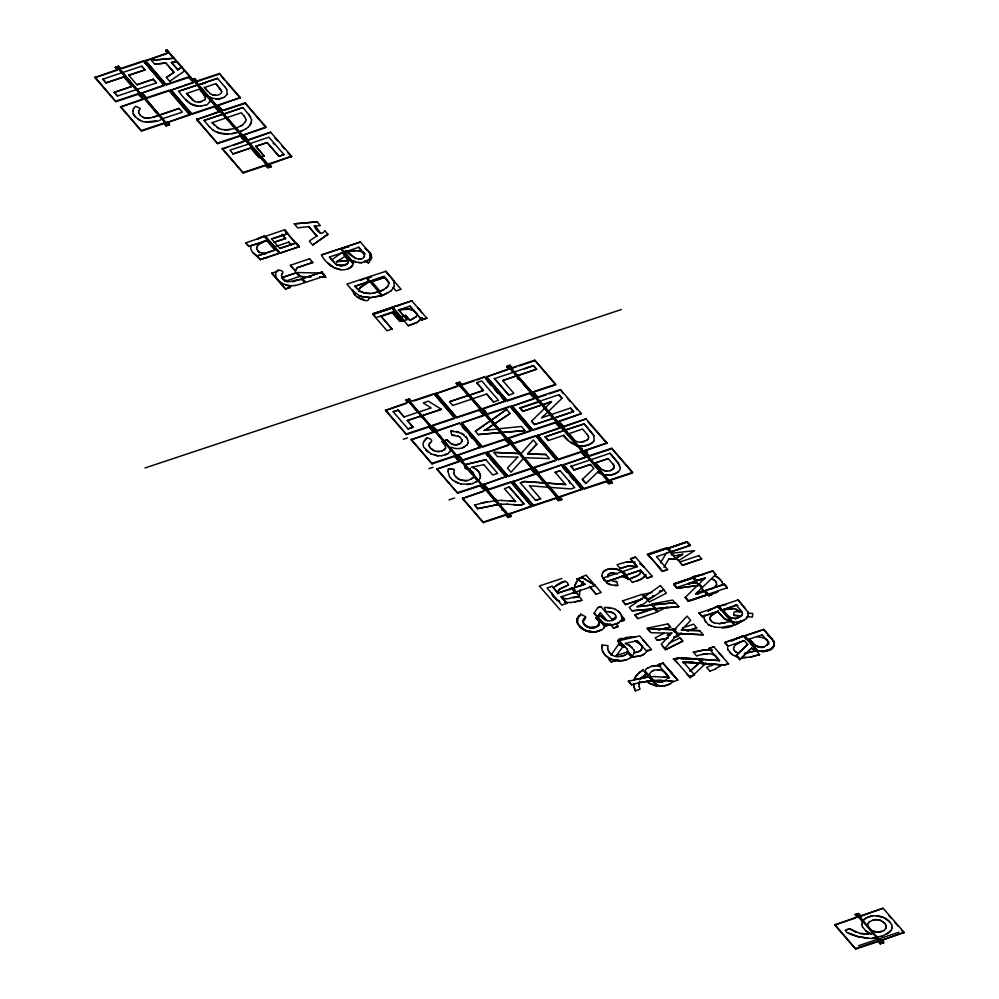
<?xml version="1.0" encoding="UTF-8"?>
<svg xmlns="http://www.w3.org/2000/svg" width="999" height="999" viewBox="0 0 999 999"><rect width="100%" height="100%" fill="white"/><g stroke="black" fill="none" stroke-linecap="round" stroke-linejoin="round"><path stroke-width="1.5" d="M462 441.695L462.038 439.96L459.815 436.963M462.05 439.835L460.889 443.206L458.678 444.33M615.871 616.008L614.71 619.38M867.919 923.576L867.819 925.998L870.903 929.969M774.4 645.604L773.763 640.908M734.215 615.396L739.672 615.784L734.215 615.396C730.706 606.843 748.001 616.658 735.863 608.99M467.994 443.144L468.169 440.909L465.934 436.401M621.803 619.318L621.99 617.082M251.673 119.905L250.287 125.025M394.33 286.301L393.693 280.719M747.427 613.086L752.734 613.473L752.384 617.082L747.252 616.608M601.91 575.923C601.798 569.78 609.427 568.006 614.335 568.818C622.227 567.057 637.999 591.058 621.703 571.316M453.833 472.977L454.208 469.53L448.439 468.806L447.902 471.441M607.642 649.15L608.029 645.704L602.247 644.967C599.912 653.958 609.964 660.376 617.857 660.764C622.789 661.126 627.996 660.027 631.843 656.793C624.437 648.326 626.897 651.061 631.83 656.917L629.832 658.378M205.432 98.988L204.945 95.529L199.6 89.036L186.551 93.494L193.019 100.549M348.314 262.637L348.501 261.026M94.868 77.635L117.445 69.53L115.347 67.133L117.383 70.142L94.868 77.635L115.884 101.698L138.386 94.218L140.497 96.628L142.183 96.091L156.406 112.937M105.981 82.88L123.689 76.985L105.981 82.88L102.785 79.221L121.915 72.74L118.744 69.106L140.996 95.417M114.261 92.358L131.98 86.351L114.261 92.358L117.457 96.016L136.576 89.535L141.696 96.229M118.744 69.106L116.471 67.345L115.272 67.745M115.884 101.698L94.942 77.023M119.43 69.468L119.593 68.819L140.447 93.531L119.505 68.856C112.7 66.483 122.078 66.096 117.495 66.409M117.457 96.016L114.273 92.233M121.915 72.74L136.576 89.535M122.677 72.49L141.783 66.134L144.955 69.905L128.646 75.337L144.967 69.793M120.504 106.993L143.082 98.901L140.984 96.491L143.019 99.513L120.504 106.993L141.521 131.069L164.023 123.576L166.134 125.986L167.395 124.975L166.134 125.986M136.938 84.703L153.259 79.271L136.925 84.815L128.659 75.212M137.338 89.286L156.443 82.929L153.259 79.271M141.771 66.246L144.955 69.905M143.307 60.939L164.248 85.614L141.733 93.107L164.311 85.002L143.307 60.939L120.792 68.419L118.694 66.021M139.685 93.781L139.585 93.819M203.184 91.833L217.77 108.804L192.62 79.308L190.934 79.845L188.836 77.435L166.321 84.927L145.305 60.852L167.882 52.76L165.784 50.35L167.882 52.76M144.343 98.776L142.108 96.703M166.109 122.59L168.269 125.275L169.468 124.875L166.246 122.253L166.084 122.889L145.142 98.214C138.024 95.867 148.614 95.255 142.632 95.904L140.522 93.057L143.831 95.504L142.432 93.906M141.521 131.069L120.579 106.381M151.373 60.315L174.301 58.192L151.373 60.315L154.77 64.198L165.834 63.099L173.963 72.39L166.396 77.51L173.976 72.278L165.859 62.974L154.77 64.198M156.443 82.929L153.234 79.396M142.857 121.491C146.616 123.039 169.43 121.766 158.941 115.16L144.38 98.464M166.321 84.927L145.379 60.24M162.887 118.544L182.317 112.2L179.146 108.441L159.69 115.022L179.146 108.441M171.453 62.537L177.46 61.813L171.453 62.537L177.797 69.793L181.905 66.908L177.797 69.793M169.468 124.875L167.37 122.465L189.885 114.972L168.943 90.297L146.428 97.79L144.331 95.38M185.04 70.629L169.768 81.244M162.125 118.794L167.333 125.587M166.084 122.889L145.23 98.189L145.067 98.826M170.941 90.222L193.519 82.118L191.421 79.708L193.456 82.73L170.941 90.222L191.958 114.286L214.46 106.793L216.571 109.203L218.257 108.679L243.469 137.55L242.208 138.561L240.172 135.552L242.27 137.949L243.469 137.55M178.559 91.309L197.665 84.952L178.559 91.309C183.991 98.052 190.634 107.592 200.674 106.019M186.551 93.494L194.83 101.598M189.885 114.972L168.943 90.297M191.958 114.286L171.016 89.61M199.6 89.036L205.594 97.49M196.578 119.58L219.156 111.476L217.058 109.078L219.093 112.088L196.578 119.58L217.595 143.644L240.097 136.164M200.037 88.224L196.503 84.316M207.642 91.396L204.333 87.462L210.177 93.694M204.021 120.479L223.139 114.123L204.021 120.479L209.54 126.935M210.177 97.29L212.987 98.489M210.402 98.551L210.19 97.178M221.229 90.147L215.909 83.604L204.32 87.575M214.598 125.524L212.088 122.515L219.081 128.746M217.532 78.347L198.414 84.828L217.532 78.347L224.6 86.576M224.313 79.858L219.38 73.514L196.865 81.006L194.768 78.596L193.444 79.333L218.719 108.491L220.404 107.954L222.565 110.639M217.595 143.644L196.653 118.968M242.695 138.436L243.893 138.037L269.043 167.532L267.844 167.932L265.734 165.522L243.232 173.014L222.215 148.951L244.792 140.847L242.695 138.436L244.73 141.458M226.311 117.907L212.075 122.64M227.085 117.532L241.321 112.787L244.206 116.221M235.414 128.334L227.447 129.907L221.741 129.433M250.774 147.939L233.117 153.933L250.774 147.939L259.216 157.592L260.664 157.118M236.176 128.072L240.846 125.924M240.384 97.59L217.882 105.07L219.917 108.092L217.807 105.682L240.384 97.59L219.38 73.514M238.749 132.155L231.893 133.729M243.007 107.517L223.876 113.986L243.007 107.517L250.786 117.183M245.017 102.885L266.021 126.948L243.444 135.052L265.959 127.56L245.017 102.885L222.502 110.365M243.232 173.014L222.29 148.327M249.026 143.918L229.932 150.15L233.117 153.933M249.787 143.669L268.906 137.188L284.003 154.608L278.996 156.281L267.095 142.507L255.756 146.279L264.186 156.056L255.756 146.279M245.679 242.869L248.888 246.416L266.583 240.647L248.888 246.416L245.679 242.869L264.797 236.401L279.47 253.197L260.352 259.678L252.909 252.697M259.203 157.717L250.761 148.064M261.426 156.855L264.198 155.944M248.139 139.735L270.654 132.243L248.077 140.347L244.842 137.725L246.041 137.325L248.077 140.347M274.875 250L257.155 256.019L274.862 250.125L266.596 240.522M260.352 259.678L257.168 255.894M263.973 236.139L257.442 239.073M264.797 236.401L279.458 253.321M278.996 156.281L267.095 142.507M284.665 229.782L287.849 233.566L271.541 238.998L287.849 233.566L284.665 229.782L265.547 236.263L280.22 253.072L299.325 246.716L296.141 242.932L279.82 248.476L296.141 242.932M284.003 154.608L279.008 156.156M274.413 246.978L271.241 243.194L274.413 246.978L288.773 242.083L291.433 245.117M285.489 289.023L290.259 287.325L285.489 289.023L271.703 273.227L276.461 271.653M280.22 253.072L299.338 246.591M281.743 274.288C286.788 270.142 273.988 267.819 275.649 274.812M291.658 156.306L269.156 163.799L271.191 166.821L269.081 164.41L291.658 156.306L270.654 132.243M285.564 238.549L282.055 234.378L285.564 238.549L274.088 242.357M288.773 242.083L291.421 245.242M294.28 223.838L317.195 221.853L294.28 223.838L297.652 227.859L308.741 226.636L316.845 236.051L308.741 226.636M290.397 265.284L295.342 270.954L290.397 265.284L309.528 258.803L312.712 262.462L297.215 267.744L295.342 270.954M296.104 272.814L281.743 277.71L296.104 272.814L299.288 276.586L284.94 281.368M297.215 267.744L312.712 262.462M296.715 272.515L300.337 276.523L310.739 276.96L300.337 276.523L296.715 272.515L321.965 273.052L325.649 277.272L319.68 277.223M299.038 284.565L305.007 282.455C300.237 273.476 285.726 289.373 281.493 276.211L281.755 274.163M302.597 278.559L322.04 272.09L302.597 278.559L305.756 282.317L325.199 275.849L322.04 272.09M304.995 282.58L301.835 278.808M309.528 258.803L312.699 262.587M320.691 233.454C306.868 212.812 319.205 241.571 324.8 230.557L327.922 234.29L312.65 245.03L309.303 241.046L316.858 235.926M312.65 245.03L327.922 234.29M321.453 254.97L340.559 248.614L321.453 254.97C326.923 265.659 342.282 275.924 352.759 265.509M321.965 273.052L325.637 277.397M327.61 262.725L330.432 265.809M334.19 262.587L329.458 257.018L342.482 252.685L348.476 261.151M337.924 261.526L336.426 261.863L337.562 261.101M341.321 248.364L360.427 242.008L341.321 248.364L353.309 262.088M342.482 252.685L347.827 259.303M342.919 251.873L346.066 255.607L342.919 251.873L331.443 260.04M364.797 253.996C361.738 245.979 322.877 256.281 355.706 250.499M355.806 258.679C330.819 236.701 358.054 266.97 363.686 257.255M355.881 262.025L353.084 260.826L355.869 262.15L361.775 262.749L368.881 259.603M347.202 251.236L358.803 247.265L364.123 253.808L364.398 256.443M354.97 286.301L369.218 281.443L354.97 286.301L357.48 289.186M365.022 260.951L368.531 262.974L366.208 261.501M367.083 278.571L371.503 276.973M384.215 276.448L369.967 281.306L384.215 276.448L387.088 279.882M371.753 281.618L384.39 277.41L371.753 281.618L379.158 290.097L377.684 290.697L367.095 278.446M372.827 313.811L391.933 307.455L372.827 313.811L375.999 317.595L393.668 311.601L402.085 321.378L403.546 320.891L391.933 307.455M372.864 314.423L390.497 308.666L372.864 314.423L387.038 330.781L392.058 328.983L381.069 316.408L392.045 329.108M354.982 286.176L359.565 291.084L364.623 293.207L370.329 293.569L378.321 291.858L373.239 293.231M383.741 289.585C368.181 296.466 389.248 288.374 388.374 285.165M359.066 295.467L362.862 296.79L370.854 297.615L381.655 295.692L370.854 297.615L362.849 296.915L359.053 295.592L352.447 290.459M391.233 290.709L382.405 295.554L379.083 291.608M385.876 271.291L366.783 277.522L369.967 281.306M386.188 272.215L401.099 289.285L396.091 290.946L393.169 287.475M392.694 307.205L411.8 300.849L392.694 307.205L404.308 320.642L407.08 319.593L398.651 309.94L409.977 306.169L421.878 319.942L426.91 318.144L421.903 319.817M381.056 316.533L392.407 312.637L399.787 321.241L402.56 320.317M393.668 311.601L402.085 321.378M395.442 310.901L392.083 307.205L395.592 306.081M408.017 402.335L405.919 399.937L408.017 402.335L385.439 410.439L406.456 434.503L428.958 427.023L431.068 429.433L432.754 428.896L434.79 431.918L432.679 429.508L431.431 429.782L433.529 432.043M399.787 321.241L392.407 312.637M422.065 317.969L417.32 322.377L408.279 325.749L400.736 316.97L405.569 315.372L409.79 320.342L416.421 316.421M393.206 411.8L398.239 410.127L393.206 411.8L408.067 428.958L413.111 427.16L407.317 420.529L421.453 415.821L432.38 428.546L431.068 429.433M409.79 320.342L405.569 315.372M407.08 319.593L398.638 310.065M409.977 306.169L421.878 319.942M408.279 325.749L417.345 322.252L422.077 317.857M410.701 404.195L409.215 401.935L418.256 412.162L404.108 416.983L398.239 410.127M413.099 427.285L407.317 420.529M408.067 399.225C410.214 399.563 406.868 397.977 410.002 402.272L420.442 414.235L420.542 413.536M406.456 434.503L385.514 409.827M408.067 428.958L413.111 427.16M462.512 463.536L458.391 458.254L456.705 458.791L454.595 456.381L432.092 463.873L411.076 439.797L433.653 431.705M418.256 412.162L421.441 415.946L407.305 420.641M419.018 411.913L431.168 407.992L423.301 402.959L428.346 401.161L441.383 409.315L422.202 415.696L441.383 409.315M420.442 414.235L431.106 426.311L410.077 401.66M421.953 417.082L420.866 417.157M425.224 439.697C426.548 435.614 435.352 440.721 430.045 442.707A8.854 5.757 6.5 0 0 430.581 448.364L435.452 451.448M433.878 393.743L454.82 418.419L432.305 425.911L434.403 428.309L432.38 425.299L454.882 417.807L433.878 393.743L411.363 401.223L409.265 398.826M431.019 426.336L431.181 425.699L433.279 428.096L434.478 427.697M497.327 428.858L508.341 441.608L483.191 412.112L481.506 412.649L479.408 410.239L456.893 417.732L435.876 393.656L458.454 385.564L456.356 383.154L458.454 385.564M450.724 449.9L434.952 431.268L451.073 449.887L450.262 451.723M435.689 431.019L456.73 455.669L435.689 431.019C428.471 428.708 439.323 428.034 433.204 428.708L431.056 426.036M432.092 463.873L411.151 439.185M436.713 469.168L459.29 461.063L457.192 458.653L459.215 461.675L436.713 469.168L457.729 493.231L480.232 485.739L482.33 488.149L483.603 487.137L482.33 488.149M445.504 446.153L442.082 441.533L443.419 440.971M449.55 401.685L468.656 395.329L449.55 401.685L452.722 405.457L471.828 399.101M447.015 439.897L444.143 440.846L447.015 439.897L448.651 441.77M459.016 432.23L450.724 431.218L453.471 431.243M455.057 435.364L451.785 435.164L458.329 436.251M448.439 468.806L454.208 469.53M451.073 449.887L457.967 457.779L456.705 458.791M451.198 448.788L451.136 447.152L453.883 448.176A11.389 7.418 6.5 0 0 462.537 447.839L467.008 444.917M456.893 417.732L435.951 393.044M434.877 428.184L436.988 430.594L459.49 423.101L436.913 431.206L434.815 428.796M456.63 455.706L456.793 455.057L460.027 457.679L458.017 455.107M461.513 423.027L484.09 414.922L481.993 412.512L484.028 415.534L461.513 423.027L482.529 447.09L505.032 439.597L507.142 442.008L508.828 441.483L534.04 470.354L532.779 471.366L530.744 468.356L532.842 470.754L534.04 470.354M467.894 395.142L457.492 383.366L456.293 383.766M460.551 460.939L459.016 459.677M457.729 493.231L436.788 468.556M482.317 484.752L484.478 487.437L485.676 487.037L482.455 484.415L482.292 485.064L461.338 460.377C453.971 458.116 465.184 457.33 458.828 458.079L456.668 455.394M464.535 465.159C466.87 474.163 463.948 460.389 460.576 460.639M472.602 398.726L486.675 394.056L493.494 401.998L498.526 400.312L481.705 380.919L476.66 382.717L483.466 390.509L469.405 395.192L483.479 390.397L476.66 382.717M484.927 490.422L482.829 488.024L484.927 490.422L462.35 498.526L483.366 522.589L505.869 515.109L507.967 517.519L509.24 516.495L507.967 517.519M476.011 482.205L478.022 480.744L464.523 465.284M475.399 431.293L490.684 420.567L475.399 431.293L478.159 434.59L501.098 432.492L478.159 434.59M471.416 470.904L469.705 469.955L473.064 472.539M487.5 414.086L485.339 411.401L483.653 411.938L458.379 382.929L459.702 382.043L461.8 384.453L484.315 376.96L477.21 379.907M473.339 475.936L476.473 479.532M471.341 479.058C477.997 473.538 467.544 482.779 464.373 480.594A9.291 6.044 6.5 0 1 457.517 478.396L455.844 476.748M474.263 475.187L473.076 472.415M508.828 369.393L506.793 366.371L508.903 368.781L486.326 376.885L507.33 400.949L529.845 393.456L531.943 395.866L533.628 395.342L558.778 424.837L556.68 422.427M457.929 455.269L480.507 447.177L459.49 423.101M486.675 394.056L493.494 401.998M477.759 508.691L474.6 504.932L477.759 508.691L498.788 504.383L477.784 508.566M478.022 480.744L483.666 487.412M478.583 480.132L479.957 478.284M487.862 429.845L484.215 430.407M482.529 447.09L461.588 422.415M483.703 464.647L471.628 467.27C475.986 468.369 482.192 472.989 479.945 478.409M460.539 457.542L462.637 459.952L485.139 452.46L488.074 456.518M482.292 485.064L461.438 460.352L461.276 460.989M508.753 395.092L494.405 378.509L508.753 395.092L513.811 393.294L502.647 380.494L516.708 375.811L502.622 380.619M485.851 459.727L465.01 464.71L485.851 459.727L497.627 473.364L492.732 474.987L483.716 464.535M530.669 468.968L508.166 476.448L487.15 452.385L509.727 444.28L507.629 441.883L509.727 444.28M486.213 489.997L498.763 504.507M507.954 514.123L510.114 516.795L511.313 516.396L508.091 513.786L507.929 514.423L486.975 489.747C480.182 487.375 489.56 486.988 484.977 487.3M483.366 522.589L462.412 497.914M493.806 452.385L519.48 453.546L493.806 452.385L497.365 456.593L517.782 457.142M497.902 428.958L486.026 430.232M498.813 428.746L521.49 426.473L524.925 430.544L501.998 432.53L524.925 430.544M505.332 401.024L482.817 408.516L484.852 411.538L482.742 409.128L505.332 401.024L484.315 376.96M512.574 371.64L510.189 368.356L510.027 368.993L507.929 366.583L506.73 366.983M510.876 368.706L511.038 368.069L531.992 392.744M507.33 400.949L486.388 376.273M506.58 409.403L491.283 420.254L506.58 409.403L510.039 413.499L494.48 423.913L510.039 413.499M496.466 500.599L501.823 500.362M513.498 372.277L494.393 378.633M509.952 406.318L530.894 431.006L508.379 438.486L510.489 440.896L508.454 437.874L530.956 430.394L509.952 406.318L487.437 413.811M514.26 372.028L533.379 365.547L536.575 369.205L517.457 375.686L508.941 365.659L510.139 365.259L512.262 368.107M511.95 406.243L534.54 398.139L532.43 395.741L534.465 398.751L511.95 406.243L532.966 430.307L555.481 422.827L557.579 425.224L559.265 424.7L584.49 453.583L583.216 454.595L581.181 451.573L583.279 453.983L584.49 453.583M501.423 504.283L499.687 504.433L507.38 504.045M485.676 487.037L483.578 484.627L506.156 476.535L485.139 452.46M517.457 375.686L536.575 369.205M510.988 444.155L508.828 441.483M508.166 476.448L487.225 451.773M513.548 504.507L519.88 505.369L523.976 504.008L509.203 486.95L504.395 488.673L515.596 501.498L501.81 500.487M511.313 516.396L509.215 513.998L531.73 506.505L510.776 481.83L488.274 489.31L486.176 486.913M498.788 504.383L509.165 517.12M507.929 514.423L487.075 489.71L486.913 490.359M522.939 411.326L519.892 407.704L522.939 411.326L542.057 404.845L522.952 411.201M512.787 481.743L535.364 473.651L533.266 471.241L535.302 474.263L512.787 481.743L533.803 505.819L556.306 498.326L558.416 500.736L559.615 500.337L534.465 470.841L533.266 471.241M516.733 451.086L510.951 444.468M520.941 453.733L533.279 439.972L536.863 444.218L527.609 453.983L545.854 454.52L527.622 453.858L536.863 444.218M533.379 365.547L536.563 369.33M520.317 482.879L524.2 481.468L545.167 482.954L524.188 481.58L520.317 482.879L535.689 500.487L540.684 498.713L535.701 500.362M523.563 458.366L511.013 472.227L507.455 468.007L517.807 457.03M534.752 360.177L555.769 384.253L533.254 391.733L535.289 394.755L533.191 392.345L555.694 384.865L534.752 360.177L512.25 367.669M524.075 457.679L549.4 458.591L545.866 454.395M519.88 505.369L523.988 503.883L509.203 486.95M526.161 461.888L533.978 470.979M531.518 421.166L534.565 424.5L553.658 418.269L534.565 424.5L531.518 421.166L544.842 408.179M535.789 398.014L533.678 395.467M532.966 430.307L512.025 405.631M536.513 398.077L536.675 397.427L557.629 422.115M538.923 401.96L521.291 407.829M538.985 401.473L519.88 407.829M535.589 435.689L556.593 459.752L534.09 467.245L536.126 470.254L534.015 467.857L556.53 460.364L535.589 435.689L513.074 443.169L510.976 440.759L509.29 441.296L484.14 411.8L509.353 440.684L510.601 440.409M542.807 404.72L551.448 401.623L542.807 404.72L534.515 395.641M581.118 452.185L558.603 459.677L537.587 435.601L560.164 427.51L558.066 425.099L560.102 428.121M531.73 506.505L510.776 481.83M543.094 417.195L541.795 417.794L542.657 416.908M533.803 505.819L512.862 481.131M539.747 401.211L558.866 394.742L561.975 398.301L548.563 411.313L542.819 404.595M545.217 436.85L564.335 430.369L545.217 436.85L548.414 440.509L563.873 435.239C562.649 440.359 592.007 453.034 570.454 442.382M548.026 411.825L543.369 416.296M548.563 411.313L554.42 418.019L573.538 411.538L570.491 408.054L551.373 414.535M550.611 414.785L543.069 417.32M550.724 415.472L556.768 422.39M548.414 440.509L545.229 436.725M554.42 418.019L573.538 411.538M558.866 394.742L561.975 398.301M548.851 487.312L529.395 485.764L540.671 498.826M531.93 392.47L534.09 395.154L535.776 394.617L537.874 397.028L560.389 389.548L563.324 393.594M556.805 422.09L558.903 424.5M549.9 487.387L570.829 488.923L574.75 487.624L560.064 470.654L555.094 472.427L560.064 470.654M562.15 427.435L562.312 426.785L583.166 451.498M558.603 459.677L537.662 434.99M563.873 435.239L568.244 440.384M538.711 472.539L561.226 465.047L538.636 473.151L535.414 470.529L536.613 470.129L538.723 472.977M557.604 497.902L534.39 471.453L533.191 471.853M563.224 464.972L585.801 456.868L583.703 454.458L585.739 457.48L563.224 464.972L584.24 489.035L606.755 481.543L608.853 483.953L610.052 483.553L584.902 454.058L583.703 454.458M570.491 408.054L573.526 411.663M573.314 438.986L568.743 433.628L574.999 440.534A7.018 4.57 6.5 0 0 580.881 442.232L587.225 440.072M572.077 588.336L575.262 592.12L561.126 596.815L566.933 603.334L561.875 605.132L547.015 587.974L552.06 586.301L557.929 593.156L572.077 588.336L557.929 593.156M565.671 484.54L546.216 483.029L565.671 484.54L555.107 472.302M574.175 470.017L570.991 466.233L574.175 470.017L590.534 464.46L574.188 469.892M581.406 413.611L558.828 421.715L560.926 424.113L558.891 421.103L581.406 413.611L560.389 389.548M594.093 440.547C591.033 445.579 583.99 446.615 578.833 445.979C572.602 442.332 561.625 421.516 559.727 424.513L557.567 421.828M557.579 593.943L557.504 592.17L559.615 589.185L568.481 584.914C565.634 576.823 557.867 584.727 553.933 587.412M580.644 446.191L587.687 445.154L592.594 442.457M584.19 423.888L565.097 430.119L584.19 423.888L593.918 435.664M561.413 423.988L563.511 426.398L586.026 418.906L563.448 427.01L561.351 424.6M582.405 451.76L562.137 428.534M568.481 584.914L559.615 589.185L557.492 592.295M566.833 602.684L564.335 602.297L570.766 602.472M566.933 603.334L561.126 596.815M582.367 479.408L585.901 483.441L582.367 479.408L593.868 468.419L590.534 464.46M582.23 489.11L559.727 496.603L561.75 499.625L559.652 497.215L582.23 489.11L561.226 465.047M571.366 588.074L569.755 589.61L571.366 588.074L575.786 593.131L572.976 593.294M602.434 474.55L587.1 456.443L586.937 457.08L584.84 454.67L583.641 455.069M572.839 588.086L584.989 584.165L577.135 579.008L584.989 584.165L572.839 588.086L576.023 591.858L595.192 585.489L582.155 577.459L577.135 579.008M584.24 489.035L563.299 464.36M580.157 589.885L579.17 596.028L574.363 589.71M590.084 460.002L570.978 466.358M620.342 467.557L619.867 469.905C616.483 474.825 609.577 475.861 604.045 474.862L585.851 453.746L587.05 453.346L589.21 456.031M574.7 602.085L581.88 600.262C578.246 591.483 569.005 601.748 562.449 598.089M579.17 596.028L579.607 594.68M601.448 469.542L595.404 462.837L608.291 458.541L613.898 465.347L614.223 466.995M581.88 600.262L570.741 602.597M580.656 615.284L579.008 616.745M580.844 614.248L585.739 616.795L583.866 618.881M597.714 472.102L602.772 474.525L597.714 472.102L585.901 483.441M586.188 575.324C579.707 576.673 573.863 582.579 574.35 589.835M608.803 480.869L585.851 453.746M584.465 451.073L607.042 442.969L586.026 418.906M618.456 471.615C614.348 474.925 608.066 475.861 603.296 474.55M608.279 458.666L595.392 462.962M590.846 459.752L609.964 453.271L619.605 465.034M611.663 448.264L632.604 472.952L610.089 480.432L612.2 482.842L610.164 479.82L632.679 472.34L611.663 448.264L589.148 455.756M586.201 575.199L601.198 592.519L596.153 594.193L589.51 586.45M594.105 613.161L597.427 616.97L594.105 613.161L597.839 607.617L600.899 606.593L611.875 619.293L615.946 617.944M597.764 619.842L595.916 617.582L599.325 622.327M597.827 607.729L600.899 606.593M597.227 617.145L604.894 626.061L597.227 617.145L595.904 617.707M607.18 620.741L600.312 612.862L597.427 616.97M604.495 626.298L599.762 620.604L599.475 622.564M605.019 624.962L597.976 616.895L600.849 615.946L602.472 617.944M606.543 581.63L625.661 575.162L622.464 571.503L603.359 577.859L606.543 581.63L625.649 575.274M602.247 644.967L601.723 647.614M604.932 623.438L607.692 624.35A11.389 7.418 6.5 0 0 616.358 624.013L620.816 621.091M605.406 626.098L602.272 622.377L605.406 626.098L610.327 624.338L605.419 625.973M611.875 619.293L615.958 617.819M610.539 579.982A7.468 4.858 6.5 0 0 614.585 581.418L616.658 581.543L614.572 581.543M607.03 582.842C608.478 585.864 623.9 585.614 614.273 585.414M613.523 628.146L618.244 626.448L613.523 628.146L610.327 624.338M636.126 566.558L628.059 566.121L620.229 568.506L628.071 565.996L636.138 566.433M617.969 640.459C636.013 656.643 608.391 638.723 622.414 638.448M625.661 604.582L622.502 600.824L625.661 604.582L642.32 599.038M630.307 655.581L627.16 651.985L616.358 655.581M640.496 570.229L626.41 575.024L640.496 570.229L647.302 578.171L652.359 576.373L647.315 578.046M619.33 643.144L622.639 646.94L616.346 655.706M636.825 576.023C615.034 583.753 639.21 576.873 640.347 573.101L640.671 571.628M622.09 645.766L618.356 641.333L622.09 645.766L619.23 644.892L618.344 641.458L619.243 644.767L622.115 645.641M625.224 647.202L618.831 640.759L639.66 635.901L651.448 649.537L646.553 651.161L637.537 640.709L625.461 643.319L629.233 644.892L633.853 649.949M644.48 576.947L641.283 579.12L632.492 582.405M637.3 566.57L630.481 558.766L635.526 557.092L630.469 558.891L637.287 566.683L623.214 571.366L626.41 575.024M631.98 610.764L654.894 608.778L631.98 610.764L629.22 607.467L644.505 596.74C656.655 602.022 626.186 610.689 640.809 604.982M643.693 654.482L640.471 655.943L633.466 656.905L632.217 656.643L627.609 651.336M657.367 612.025L637.911 618.618L634.715 614.959L654.17 608.366L657.354 612.15L654.17 608.366M631.58 684.864L628.421 681.106L631.58 684.864L639.597 682.542L652.597 680.556L639.572 682.667M632.205 656.768L627.509 651.248M637.911 618.618L634.727 614.835M641.932 594.355L645.104 598.114L641.932 594.355L622.489 600.948M634.203 652.934L639.647 651.261L634.215 652.809M645.754 597.589L642.969 594.405L651.922 592.557M635.414 690.796L633.99 687.025A30.07 19.568 6.5 0 1 633.566 683.478A30.07 19.568 6.5 0 0 633.978 687.15L635.414 690.796L640.009 689.273L639.198 686.538M650.474 557.954L647.29 554.17L666.395 547.814L671.69 554.02L671.203 554.857L672.464 554.77L676.061 559.015L668.905 558.803L676.073 558.891M659.365 591.146L663.86 590.097L666.42 593.156L649.475 601.86M647.627 628.558L673.301 629.72L647.627 628.558L651.186 632.767L671.615 633.191L661.263 644.18L664.834 648.401L677.384 634.527L673.301 629.72M634.065 680.232A30.07 19.568 6.5 0 1 640.434 671.74L642.969 670.092L640.434 671.74A30.07 19.568 6.5 0 0 634.078 680.119M638.024 606.705L651.735 605.019L639.835 606.405M646.553 651.161L651.448 649.537M645.154 671.453C661.026 685.863 638.136 671.977 647.876 667.931M652.634 604.919L675.312 602.647L652.634 604.919L655.819 608.703L678.758 606.605L655.819 608.703M644.954 674.775L640.709 678.821M649.837 631.768L646.865 628.246L667.769 623.938L670.554 627.135L667.769 623.938M653.658 606.655L651.348 604.008L672.602 600.099L675.162 603.046M658.154 566.758L661.837 570.841M655.044 608.379L657.841 611.588L667.182 606.93M634.939 679.308L649.338 676.822L652.584 680.681M660.389 585.701L645.117 596.316L648.289 600.087L663.848 589.672L660.401 585.576M662.574 571.266L648.226 554.682L667.332 548.326L670.529 551.985L656.455 556.668L667.619 569.592L662.574 571.266L648.214 554.807L667.332 548.326M649.562 675.299A8.691 5.657 6.5 0 1 651.972 671.278L653.858 670.304M672.352 681.955C668.668 686.088 662.437 686.825 657.305 685.514L651.785 679.058L654.72 681.068M667.832 638.261L657.217 640.234L667.844 638.136M667.869 548.513L686.975 542.157L689.847 545.454L670.741 551.81L667.869 548.513L687.2 541.72L668.081 548.201L671.278 551.86L690.396 545.379L687.2 541.72M667.357 680.681L673.701 681.543L667.369 680.556L653.496 680.606L661.201 680.219M667.619 569.592L662.587 571.141M670.741 551.81L667.881 548.389M658.229 664.722L663.011 663.124L658.229 664.722L669.417 677.672L655.631 676.648M671.278 551.86L668.094 548.076M649.075 683.141L656.755 685.876M671.94 553.171C672.439 560.626 693.119 548.176 676.223 558.091L678.471 560.664L694.542 550.686L671.94 553.171L674.25 555.831M657.305 685.514L651.785 679.058M662.387 646.153L665.484 649.7L682.804 641.158L679.994 637.936L669.155 643.044M665.484 649.7L682.804 641.158L679.994 637.936M668.818 634.877L667.357 635.302L669.68 634.04M676.972 588.299L699.013 585.314L676.972 588.299L673.651 584.365L691.283 578.496M678.471 560.664L676.248 557.966L682.217 554.52M676.748 587.499L673.713 583.878L692.819 577.522L695.853 581.143L676.748 587.499L673.688 584.003L692.819 577.522M682.542 565.322L679.682 561.9L682.542 565.322L701.66 558.841L682.554 565.197M675.824 629.245L673.376 629.37L675.799 629.37M678.271 633.453L677.884 633.978L674.325 629.77L687.087 616.146L690.684 620.391L681.418 630.157L699.675 630.694L703.221 634.765L678.259 633.566L703.221 634.765M678.021 658.628L673.388 658.753L678.009 658.753M676.935 662.674L673.401 658.628M690.396 545.379L687.187 541.845M698.975 659.128L677.996 657.754L698.963 659.253L702.659 663.486L683.204 661.937L702.659 663.486M681.418 630.157L699.687 630.569M685.102 597.614L688.311 601.286L707.417 594.929L704.557 591.52L700.774 592.894M688.361 600.799L685.351 597.215L688.361 600.799L707.479 594.318L704.445 590.834L695.629 593.843M699.013 585.314L696.703 582.529L688.336 583.753L691.87 582.554M663.011 663.124L677.784 680.182L662.999 663.249M688.311 601.286L707.429 594.805M695.878 580.606L692.582 576.673L695.878 580.606L704.332 578.808M704.12 578.284L705.257 577.797L696.615 580.894L693.568 577.385L712.687 570.904L715.784 574.587L712.687 570.904M698.776 555.669L679.67 562.025M696.615 580.894L693.581 577.26M696.703 582.529L692.319 583.216M686.788 674.1L690.222 678.034L703.833 665.247L698.039 658.616L681.106 658.628M698.663 584.353L701.835 587.999L697.19 592.469M699.188 583.828L702.372 587.474L699.188 583.828L705.257 577.797M694.492 674.999L689.51 676.66L694.505 674.874L683.204 661.937M712.187 650.112L704.532 649.812L693.356 652.26L704.52 649.924L712.175 650.224M701.223 587.837L703.471 590.409L700.299 592.357M688.386 630.681L696.765 627.784L687 631.031M702.222 616.683L699.05 612.899L702.222 616.683L717.694 611.413L702.247 616.558M703.471 590.409L697.389 594.118M704.445 590.834L696.89 593.493M703.833 665.247L698.039 658.616M704.832 663.711L703.883 664.323L699.475 659.128L703.883 659.727M700.024 659.203L719.505 660.589L700.024 659.203L703.708 663.561L724.637 665.097L728.583 663.673L724.662 664.972L703.708 663.561M727.347 587.712L708.229 594.193L705.207 590.584L724.312 584.228L727.334 587.837L724.312 584.228M709.115 595.766L705.794 591.82L709.115 595.766L718.481 590.996M702.334 659.053L699.462 659.24M712.399 622.165L709.914 619.293L709.864 617.644M708.928 648.476L713.873 646.828L708.928 648.476L719.492 660.714M714.834 669.268L710.014 671.191M708.054 611.063L717.457 606.293L714.185 607.654M718.144 606.668L699.038 613.024M733.503 608.628L721.628 609.952L718.269 606.106L721.628 609.952L733.528 608.503L739.41 611.213M744.193 620.167L737.012 622.202L732.654 622.152L718.918 606.293L732.667 622.027L734.477 622.24M734.003 625.249C702.871 629.545 744.705 628.671 730.669 621.428L719.317 623.676M747.689 644.592L744.342 640.634L727.996 646.191L724.812 642.407L743.918 636.051L756.605 650.586L751.548 648.151L739.722 659.615L736.201 655.456L747.702 644.467L736.188 655.569M717.694 611.413L724.275 618.556L731.53 621.853M734.715 618.281A7.018 4.57 6.5 0 1 728.833 616.595L722.564 609.802L736.35 605.207L722.552 609.914L728.82 616.708A7.018 4.57 6.5 0 0 734.702 618.406L738.336 617.694M734.69 625.049L731.33 621.066L734.69 625.049L742.17 621.016M718.905 606.405L738.024 599.937L745.579 608.728M746.465 639.522L743.119 635.701L731.743 641.071M743.918 636.051L724.799 642.532L727.996 646.191M770.154 649.25L763.136 651.36L757.866 651.036L744.68 635.801L763.785 629.445L773.413 641.208M755.269 645.716L749.213 639.01L755.281 645.591L758.953 647.302L764.223 646.865L767.682 644.318M763.174 647.427C755.806 648.801 742.919 635.514 757.105 650.724L757.966 651.011M739.722 659.615L751.548 648.151M756.555 636.613L762.799 637.637M744.455 653.408L756.243 650.724L744.442 653.533M757.105 650.724L750.773 643.319M757.866 651.036L744.68 635.801M750.237 657.205L759.602 654.57L750.249 657.08L742.332 657.717M762.1 634.84L749.2 639.135M771.253 638.136L763.785 629.445M880.306 943.968L881.58 942.956L880.306 943.968L878.208 941.558L855.693 949.05L834.689 924.987L857.267 916.882L855.169 914.472L857.267 916.882M877.734 937.149C874.649 941.832 833.216 932.429 849.687 928.72L860.027 933.528L872.189 933.94L869.992 933.241M856.18 932.367L849.687 928.72M855.169 914.472L856.368 914.073L858.553 916.458L881.505 943.568M855.693 949.05L834.752 924.375M857.304 913.76C857.254 912.462 859.365 916.208 863.248 921.39M858.503 913.361L860.614 915.771L883.116 908.278L860.539 916.383L858.441 913.973M880.294 940.571L882.454 943.256L883.653 942.856L880.419 940.234L880.256 940.883L859.415 916.17M883.653 942.856L881.555 940.446L904.132 932.354L883.116 908.278M138.599 112.675L138.873 110.502M886.063 928.083L885.851 924.849M642.045 647.315L641.021 650.249M599.762 620.604L598.101 625.399L596.803 626.523M227.21 94.318L226.761 89.473M370.105 257.979L369.655 253.122L367.507 250.112M861.875 924.45C861.95 918.955 867.931 916.495 872.589 915.858M221.716 91.483L221.503 92.795C218.856 96.166 213.449 96.029 210.19 93.569M639.023 683.978L639.547 681.193M773.676 646.066L774.15 643.731M416.87 314.335L416.408 316.546L411.376 319.817M245.479 121.628L245.866 119.805M388.361 285.289L388.748 283.454M594.08 440.671L593.93 435.539L584.203 423.763M748.438 614.41L746.403 618.756M703.82 617.507L704.407 615.084M166.995 50.387L165.784 50.35M169.143 52.635L167.045 50.225M190.16 76.698L192.133 79.445L167.62 51.361M192.62 79.308L191.346 80.32M194.78 81.993L192.682 79.583M195.542 81.743L193.444 79.333M215.796 106.056L217.894 108.466M216.558 105.807L218.719 108.491M218.257 108.679L216.983 109.69M218.656 108.217L219.98 107.48M219.081 108.691L244.418 137.238L245.554 137.45L244.355 137.85L219.081 108.691L221.179 111.101M220.417 111.351L218.319 108.953M241.433 135.427L242.832 137.025M242.195 135.165L244.355 137.85M243.893 138.037L242.62 139.048M246.054 140.722L243.956 138.312M246.815 140.472L244.718 138.062M267.07 164.785L269.168 167.195M267.832 164.535L269.992 167.22L271.191 166.821M269.93 166.945L271.253 166.209M456.356 383.154L457.492 383.366M459.715 385.439L457.617 383.029M460.477 385.189L458.379 382.779M480.731 409.503L482.704 412.25L467.907 395.017M481.493 409.253L483.653 411.938M483.191 412.112L481.918 413.124M483.591 411.663L484.965 411.051M485.352 414.797L483.254 412.387M486.113 414.548L484.016 412.137M506.793 366.371L507.929 366.583M510.139 365.259L508.941 365.659M506.368 438.861L508.466 441.271M507.13 438.611L509.29 441.296M508.891 441.758L507.554 442.495M536.126 470.254L534.927 470.654L509.777 441.158L534.989 470.042L536.188 469.642M511.75 443.906L509.652 441.496M531.043 393.057L531.206 392.42L533.141 395.467L507.992 365.971M533.691 395.616L532.367 396.353M532.767 467.982L534.927 470.654M536.625 473.526L534.527 471.116M537.387 473.276L535.289 470.866M559.265 424.7L558.004 425.711M561.301 427.722L559.203 425.312M558.404 497.34L560.551 500.024L561.75 499.625M560.501 499.75L561.825 499.013M603.271 475.512L610.052 483.553M634.34 652.21L632.392 656.418L628.071 651.473L626.897 648.588M859.327 916.333L857.179 914.097M881.642 940.284L904.132 932.354M577.934 618.344L577.547 622.427L578.346 624.55M644.58 676.186L644.979 674.662M613.848 468.269L614.235 466.87M473.876 476.798L474.075 476.086M627.884 652.26L626.698 654.183M132.767 111.164L133.579 108.516M892.182 927.522L891.358 930.181L886.375 934.377M588.174 439.11L588.623 437.662M741.982 615.284L742.444 613.836M209.865 101.973C212.1 96.191 208.092 106.581 205.02 105.257M358.678 289.997C362.4 282.48 380.219 275.537 359.278 288.336M256.668 247.727L257.342 246.004M574.924 585.514L578.021 579.832L582.729 576.685M580.606 586.351L583.154 581.98M583.216 621.078L585.626 617.707L583.229 620.953L583.428 623.001M451.086 449.762L448.226 453.583L445.092 455.02M604.07 627.884L604.907 625.936M709.852 617.757L711.875 614.71L718.343 611.088M733.541 647.777L735.564 644.717L743.506 640.609M716.683 584.278L714.66 587.337M251.461 122.515L248.339 127.173M394.343 286.176L391.221 290.834M116.471 67.345L115.347 67.133M141.821 95.892L140.559 96.004L138.386 94.218M144.256 95.991L146.428 97.79M166.196 125.375L164.023 123.576M192.258 79.108L190.996 79.233L188.836 77.435M167.37 122.465L189.947 114.361M217.832 108.192L216.633 108.591L214.46 106.793M219.131 108.978L220.454 108.079M269.106 166.92L267.907 167.32L265.734 165.522M405.844 400.549L407.167 399.662L409.278 402.222M410.164 401.623L407.942 399.563M431.131 428.808L428.958 427.023M430.257 426.585L430.319 425.974M458.429 383.054L459.752 382.167M435.789 430.994L433.554 428.921M459.627 382.654L461.8 384.453M456.768 458.179L454.595 456.381M455.794 455.981L455.956 455.344M482.829 411.913L481.568 412.038L479.408 410.239M484.065 412.412L485.339 411.401M482.405 487.537L480.232 485.739M481.431 485.352L481.593 484.702L483.528 487.749M508.404 440.996L507.205 441.396L505.032 439.597M483.578 484.627L506.156 476.535M533.266 394.98L532.017 395.254L529.845 393.456M535.364 394.143L534.09 395.154M509.702 441.783L510.976 440.759M486.101 487.524L488.274 489.31M510.901 441.383L513.074 443.169M508.041 516.895L505.869 515.109M507.067 514.71L507.23 514.06M509.215 513.998L531.793 505.894M558.853 424.213L557.654 424.612L555.481 422.827M560.988 423.501L559.727 424.513M559.677 499.725L558.478 500.124L556.306 498.326M586.625 452.872C581.455 455.419 591.858 452.472 584.527 450.462L607.042 442.969M585.726 454.083L587.05 453.346M610.114 482.942L608.915 483.341L606.755 481.543M612.262 482.23L610.951 483.116L612.2 482.842M880.381 943.356L878.208 941.558M774.412 645.479L771.29 649.4L762.974 651.66M466.983 445.042L468.007 443.019M620.804 621.216L621.815 619.193M886.076 927.959L883.89 930.618M295.354 270.829L297.227 267.62M663.948 567.32L668.918 558.691M660.501 562.887L666.745 552.422M641.845 648.801L639.635 651.373M617.519 574.025L613.748 572.877L610.302 573.151L607.779 575.362L607.879 577.035M607.767 575.486L608.566 574.188M245.492 121.503L242.869 124.713M610.988 655.319L619.343 643.019M204.608 100.162L205.444 98.864M348.326 262.525L344.605 265.422L341.333 265.971L335.926 264.086M227.223 94.206L224.063 97.452M368.868 259.728L370.117 257.854M597.439 616.845L600.312 612.862M423.926 441.471L427.048 437.949M579.058 615.759L577.747 617.519A13.711 8.916 6.5 0 0 577.784 623.663C581.655 630.706 590.696 633.965 598.164 630.993M646.228 574.625L641.271 579.245L636.475 581.206M704.819 663.836L705.556 662.749M445.554 448.176L441.733 451.298M444.218 450.037L445.542 448.301L445.517 446.041M599.363 624.35C596.141 629.482 588.061 628.895 584.403 624.525M598.026 626.211L599.35 624.475L599.338 622.215M772.264 647.901L773.688 645.953M867.906 923.688L869.43 921.615M138.861 110.627L140.397 108.541L135.552 106.231L133.566 108.641M363.661 257.38L364.41 256.331M747.914 616.72L744.18 620.292L736.987 622.327M640.721 678.696L642.532 676.473M627.709 652.846L625.162 655.232L620.704 656.643M639.098 574.7L640.334 573.226M368.531 262.974L371.728 258.117L371.141 254.295M613.861 468.156L610.414 470.704L606.98 471.278M766.782 645.479L768.044 643.044L767.707 641.508M257.33 246.129L258.654 244.48M276.461 272.178L278.434 269.892M891.37 930.057L889.385 932.317L882.517 935.976M587.2 440.184L588.186 438.986M741.021 616.358L741.995 615.159M715.983 585.776L711.638 589.185M738.348 617.357L739.672 615.784M710.539 616.271L718.331 611.213M581.955 583.354L583.141 582.105M543.381 416.171L541.795 417.794M697.202 592.345L695.616 593.968M551.448 401.623L549.837 403.296M545.367 407.654L550.649 402.422M685.339 597.34L698.676 584.228M703.658 579.47L704.445 578.708M702.372 587.474L715.796 574.475M385.764 288.249L387.35 286.775M681.418 632.879L678.733 635.501L673.388 629.245M595.379 631.98L602.035 629.757L604.083 627.772M580.856 614.123L577.734 617.644A13.711 8.916 6.5 0 0 577.772 623.788L582.305 628.958M690.134 671.041L699.038 663.186L690.122 671.153M603.096 572.077C607.817 567.37 615.434 568.394 620.966 570.966M598.114 625.287C594.055 629.557 585.789 628.446 583.453 622.889M721.303 664.972L714.822 669.38M719.455 666.67L721.29 665.084M773.351 647.527C769.18 651.585 762.499 652.497 757.117 650.599M863.573 920.004C871.652 912.799 886.675 914.984 891.657 924.874M478.034 480.619L472.802 483.591M245.729 129.071L248.351 127.048M770.129 649.375L772.277 647.789M258.629 244.605L266.159 240.334L262.65 241.908M339.735 259.865L346.079 255.482M486.975 428.933L493.868 424.213L485.639 429.77M240.834 126.049L242.882 124.588M338.823 260.452L339.747 259.74M735.326 619.193L738.361 617.232M735.551 644.842L739.597 642.22M715.646 592.931L718.468 591.121M708.079 610.938L710.901 609.128M742.157 621.128L736.038 624.537M338.836 260.339L336.426 261.863M714.572 663.686L706.718 667.419L710.002 671.316M711.4 665.696L714.547 663.811M555.769 585.839L565.234 581.193M204.62 100.037L198.439 102.31L194.842 101.486M344.618 265.297L347.515 263.699M610.426 470.579L612.986 469.193M738.311 617.807L741.033 616.246M484.203 430.532L485.651 429.645M551.011 487.537L550.074 488.149L550.998 487.662M245.742 128.946L239.51 131.893L242.632 130.569M388.636 292.595L382.417 295.429M669.667 634.165L672.052 632.804M666.408 680.132L661.5 682.042M666.395 680.244L661.488 682.167A8.666 5.632 6.5 0 1 654.707 681.193L651.773 679.183M651.86 597.027L647.227 599.288L649.462 601.985M664.335 633.041L655.157 637.874L657.217 640.234M257.455 238.948L260.727 237.275M360.464 280.469L364.772 278.546M612.499 620.504L614.722 619.268M869.417 921.74L874.462 919.679A8.479 5.519 6.5 0 1 881.205 920.641L884.764 923.363L886.263 926.572M652.984 596.341L654.17 595.741L652.709 596.091M652.971 596.465L654.158 595.866L652.697 596.216M734.577 639.26L743.106 635.814M347.914 268.918L350.861 267.507L353.471 263.411L340.559 248.614M647.864 668.056L650.911 666.483A13.112 8.529 6.5 0 1 660.551 665.971M667.357 635.302L668.543 634.752M448.239 453.459L441.57 455.806M462.549 447.727L465.184 446.516M602.047 629.632C594.842 633.803 585.002 632.317 579.42 626.111M618.993 622.689L616.371 623.888A11.389 7.418 6.5 0 1 607.704 624.225M670.242 683.803L663.611 685.951L657.317 685.401M651.972 671.278C657.33 668.069 665.109 670.142 667.694 675.936L667.732 678.259M883.903 930.494C879.345 933.316 872.851 932.442 869.305 928.371M224.076 97.328L218.881 99.088L212.999 98.364M364.61 262.013L366.97 260.989M598.151 631.118L601.161 629.682M625.174 655.107L618.194 656.768A9.291 6.044 6.5 0 1 611.338 654.57L608.229 650.873M618.319 640.247L626.685 637.362M697.402 594.005L699.163 593.319M580.881 448.876L582.242 448.251M709.128 595.641L712.362 594.405M165.722 50.961L166.92 50.562M122.128 68.569L141.821 62.013M145.305 60.852L166.408 53.834M115.946 101.086L138.461 93.606M166.396 84.316L188.898 76.823M193.494 79.608L194.817 78.721M146.353 98.401L168.868 90.909M219.305 74.126L196.803 81.618L195.392 80.007M158.941 115.16C153.072 117.37 145.217 120.679 140.097 115.06M152.797 117.32L158.928 115.285M141.583 130.457L164.098 122.964M157.392 114.073L165.384 122.54M192.033 113.674L214.535 106.181M223.838 110.514L244.942 103.496M217.657 143.032L240.172 135.552M222.215 148.951L227.847 147.078M233.479 145.205L243.319 141.92M255.744 146.403L267.083 142.632M243.306 172.402L265.809 164.91M274.101 242.245L285.577 238.424M260.364 259.553L279.47 253.197M301.823 278.933L292.607 281.768M400.724 317.095L405.557 315.484M144.967 467.982L621.278 309.54M405.919 399.937L407.117 399.538M386.85 409.977L406.543 403.421M414.11 400.899L432.392 394.817M435.876 393.656L456.98 386.638M461.738 385.065L474.4 380.844M489.135 375.949L507.417 369.867M516.396 366.883L512.175 368.281L510.077 365.871M519.205 365.946L534.677 360.789M524.338 368.918L533.179 365.871M406.518 433.891L429.033 426.411M456.968 417.12L479.47 409.627M507.405 400.337L529.907 392.844M403.334 439.273L407.48 437.899M411.076 439.797L433.578 432.317L431.481 429.907M488.773 413.961L508.466 407.405M539.223 397.177L546.253 394.83M549.063 393.893L558.916 390.621M442.082 441.533L443.406 441.096M432.155 463.261L454.67 455.769M458.054 454.932L480.507 447.177M482.604 446.478L505.107 438.986M533.041 429.695L555.544 422.215M428.958 468.631L433.116 467.257M457.117 459.265L458.391 458.254M463.973 460.102L483.666 453.546M487.15 452.385L508.254 445.367M513.011 443.781L535.514 436.301M537.587 435.601L558.691 428.583M568.731 433.741L582.529 429.033L587.1 434.403M457.792 492.619L480.307 485.127M508.229 475.836L530.744 468.356M558.678 459.065L581.181 451.573M482.829 488.024L484.028 487.624L486.188 490.309M449.063 499.837L454.595 498.002M482.754 488.636L484.028 487.624M463.761 498.064L483.454 491.508M488.199 489.922L510.714 482.442M590.484 455.894L610.189 449.35M483.429 521.977L505.944 514.497M533.866 505.207L556.381 497.714M584.315 488.424L606.818 480.931M561.838 578.508L539.323 586.001L560.339 610.064M621.053 563.411L617.07 564.735L620.229 568.506M577.11 579.133L582.155 577.459L595.217 585.364M693.568 577.385L712.674 571.028M673.638 584.49L691.271 578.621M625.674 604.457L642.345 598.913M724.3 584.353L705.194 590.709L708.229 594.193M634.715 614.959L654.158 608.491M620.454 620.966C631.605 621.803 614.66 610.539 624.512 619.742L620.441 621.091M682.417 627.971L693.581 624.138L696.753 627.909M617.082 659.989L611.201 661.937L608.503 658.841L611.201 661.937L618.531 659.615M678.009 657.642L674.125 659.053L689.51 676.66M744.667 635.913L763.773 629.557M673.701 681.543L677.809 680.057M834.689 924.987L855.793 917.969M845.079 930.381L849.662 928.845M858.553 945.678L898.863 932.267M855.768 948.438L878.283 940.946M876.573 937.786L879.57 940.521M474.587 505.057L487.774 501.585M688.336 583.753L695.616 581.418L692.757 578.009M628.408 681.231L648.451 676.86M692.569 576.798L696.016 575.686M718.256 606.231L719.705 605.694M573.226 597.951L578.596 596.49M882.529 935.863L872.751 937.999M156.156 120.779L145.654 122.065M295.18 285.589L299.051 284.44M695.891 580.481L704.345 578.683M621.041 563.536L626.385 562L635.164 562.05M472.814 483.466L467.045 484.64M626.623 659.64C617.906 662.487 606.443 659.64 602.397 650.799M398.214 310.314C403.758 308.791 411.226 307.592 415.671 312.225M881.992 931.368L877.309 932.017L872.851 930.956M872.227 920.316L874.45 919.804A8.479 5.519 6.5 0 1 881.193 920.766M435.477 451.323L441.745 451.173M595.566 627.347L589.285 627.497L584.415 624.412A8.854 5.757 6.5 0 1 583.878 618.756M658.728 629.72L670.554 627.135L658.703 629.832M221.716 98.364L215.946 98.963M481.118 503.134L495.516 500.649M610.289 573.264L613.723 573.001M696.003 575.811L699.987 574.862M719.692 605.819L726.348 604.57M200.662 106.144L205.032 105.132M767.544 650.374L763.149 651.248L757.879 650.911M594.979 627.235L589.373 627.597M668.806 635.002L670.267 634.59M201.498 84.003L205.507 83.104M348.401 246.765L340.971 248.514L344.28 252.447M344.38 247.665L348.389 246.89M395.579 306.206L399.637 305.307M235.677 132.892C228.009 134.753 219.193 134.728 212.675 129.733M682.205 554.632L677.697 555.357M673.9 637.025L678.458 636.176L676.91 634.402M673.888 637.137L678.446 636.301L676.897 634.527M198.451 102.185L201.736 101.636M358.616 258.966L361.326 258.516M764.235 646.753L758.965 647.177M580.894 442.107L584.515 441.521M337.912 261.638L348.688 260.402M717.732 660.214L717.657 658.441C713.448 651.073 703.071 653.983 696.59 655.968L693.368 652.135M701.972 654.507L707.692 653.771M688.348 583.628L690.334 583.379M699.974 574.987L703.995 574.4M230.357 129.445L224.563 129.795M295.192 285.464L288.524 285.851L281.219 283.054M470.017 484.19L461.076 484.028M339.685 261.413L348.676 260.527M725.074 622.926L719.33 623.563L714.397 622.926M314.348 226.186L320.342 225.599L317.195 221.853M626.673 637.487L630.993 636.937M626.373 562.125L631.068 561.675M400.999 309.615L409.553 309.303L414.048 310.826M336.538 265.409L347.252 264.373M147.053 118.169L149.725 117.982M593.743 631.843L585.139 630.481M633.491 656.793L640.484 655.819L643.706 654.37A14.548 9.466 6.5 0 0 647.402 650.199M466.908 480.344L464.385 480.469A9.291 6.044 6.5 0 1 457.53 478.284M655.644 676.535L650.274 676.773L653.496 680.606M693.955 662.325L683.129 662.549L693.943 662.449M437.475 451.71L439.572 451.673M431.056 453.883L437.949 455.869L441.583 455.681M722.564 627.534L714.934 627.147M742.344 657.592L746.253 657.542M370.342 293.444L364.635 293.082L359.578 290.959M358.828 262.625L361.788 262.625M681.093 658.753L698.026 658.728M612.837 608.403L604.545 607.267L605.606 611.338L612.162 612.3L614.86 614.397M763.186 647.302L756.718 646.116L752.347 644.08M517.407 378.559L518.643 378.596L517.395 378.683M319.692 277.098L325.649 277.272M227.959 133.953L219.98 133.142L216.184 131.806M868.193 934.252L860.039 933.403M291.683 285.864L285.751 285.152M507.367 504.17L519.892 505.244M630.981 637.062L635.164 637.2M867.719 938.061L857.841 936.7L848.913 933.004M606.992 471.153L601.46 469.418L595.404 462.837M341.346 265.846L337.724 265.135M572.989 593.181L574.675 593.331M264.323 257.717L266.758 257.967L264.31 257.842M501.685 509.552L502.922 509.827L501.673 509.677M607.28 607.417L610.089 607.742M657.267 669.805L660.701 670.204M509.49 500.774L515.596 501.498M663.299 676.947L669.417 677.672M198.277 106.069L190.809 103.908L186.164 100.025M341.159 269.73L333.703 267.557L329.058 263.674M261.676 253.222L265.372 253.684M265.359 253.808L259.54 252.372L256.793 249.25M212.937 94.905L215.722 95.305M876.46 915.858L883.89 917.681L889.684 921.877M434.39 455.119L437.962 455.744M591.77 631.917L584.865 630.057L579.432 625.986M562.462 597.964L564.872 598.451M456.281 431.443L463.936 434.677M364.198 299.887L357.105 296.915M358.429 250.874L360.939 251.486M755.806 650.499L756.593 650.699M608.866 611.538L613.611 613.261M737.624 605.444L735.326 604.795L737.612 605.569M704.295 619.817L708.453 624.725L714.922 627.272M735.189 656.181L738.623 657.155M738.611 657.28L732.155 654.607L727.984 649.825M453.071 480.382L461.063 484.153M603.284 470.454L605.144 471.004M655.494 685.851L649.063 683.254L646.678 681.006M221.728 129.545L216.683 127.298M465.422 468.593L468.281 469.592M603.309 474.425L604.158 474.712M628.383 578.833L621.84 576.073L628.371 578.958M635.027 640.983L639.023 642.769L641.608 645.878M635.014 641.108L640.534 644.28M142.857 117.295L144.755 117.994M287.662 281.518L282.979 278.721M142.845 121.616L138.324 119.393M612.849 608.279L615.421 609.427M625.436 643.443L632.255 647.502M729.22 621.378L724.263 618.681L717.682 611.538M712.175 578.983L714.16 579.87L716.62 582.867M712.162 579.108L714.148 579.994M712.412 622.04L714.385 623.051M736.101 652.047L738.074 653.059M455.507 481.98L458.204 483.191M762.811 637.512L765.434 638.848M712.774 654.258L714.872 655.219L717.644 658.566M869.979 933.366L865.821 930.881L862.449 926.76M600.711 468.931L598.526 467.907L600.699 469.055M610.501 584.665L607.017 582.966L602.584 578.021M708.466 624.6L711.5 626.173M556.455 599.562L559.59 601.198M559.565 601.323L556.431 599.687L552.247 594.954M273.102 143.419L275.15 144.518M364.897 248.626L367.008 249.912M140.409 120.692L135.165 116.646L133.267 113.761M283.291 284.353L278.047 280.307L276.149 277.41M458.341 436.138L459.802 437.087M639.722 563.636L644.205 567.095M431.044 453.996L423.963 447.49A13.711 8.916 6.5 0 1 423.938 441.346M461.613 433.129L467.47 438.798M615.434 609.303L619.742 612.574L621.291 614.972M257.143 255.906L252.922 252.572A13.849 9.016 6.5 0 1 251.224 245.205M433.616 450.586L430.594 448.239A8.854 5.757 6.5 0 1 430.057 442.582M751.535 648.276L753.396 649.462M865.796 931.006L867.819 932.379M475.412 468.718L478.446 471.203L480.531 476.036M584.777 624.962L586.813 626.648M257.804 251.061L259.528 252.497M663.823 671.378L667.707 675.811M765.446 638.723L767.419 640.509M604.507 619.667L600.849 615.946M734.527 650.724L736.088 652.172M363.099 252.397L364.81 253.883M720.604 579.695L715.072 575.874L718.119 577.322L722.277 582.23M729.632 652.347L732.155 654.607M642.557 639.984L645.454 642.719M718.805 652.697L722.976 657.417M418.032 308.179L422.152 313.037M418.019 308.304L420.567 310.589M367.02 249.8L369.692 252.372M625.237 647.077L626.873 648.713M498.951 503.783L497.977 502.884L498.926 503.896M641.708 564.934L644.193 567.22M883.141 921.752L884.777 923.251M425.599 449.937L428.059 452.21M668.356 669.38L672.889 674.712L671.003 671.84M617.744 610.851L619.73 612.699M772.127 638.698L770.054 636.625A15.759 10.252 6.5 0 0 767.544 635.039M209.553 126.811L212.662 129.858M335.914 264.211L329.458 257.018M450.986 478.396L453.059 480.507M567.32 398.176L570.329 401.61M574.325 406.206L577.335 409.64M587.961 421.815L606.967 443.581M609.964 453.271L617.457 461.838L620.329 467.669M738.024 599.937L747.739 611.838M698.788 555.544L701.648 558.965M736.35 605.207L740.908 610.576M762.112 634.715L766.458 639.835M586.975 453.958L589.085 456.368M517.47 375.562L534.153 394.543M554.433 417.894L559.79 423.901M578.846 445.866L585.426 453.271M604.058 474.737L611.063 482.629M508.816 365.996L510.976 368.681M534.453 395.354L536.613 398.039M560.089 424.725L562.25 427.41M583.204 451.198L585.364 453.883M608.841 480.556L611.001 483.241M718.156 606.543L731.505 621.977M508.054 366.246L510.152 368.656M531.168 392.719L533.266 395.129M559.328 424.975L561.426 427.385M582.442 451.448L584.54 453.858M584.964 454.333L587.062 456.743M608.079 480.806L610.177 483.216M515.234 374.687L520.454 380.656M523.226 383.978L528.171 389.635M541.82 405.132L533.566 395.954M542.894 406.356L549.662 414.123M717.457 606.293L720.754 610.214M756.243 650.724L759.59 654.695M583.016 452.584L584.415 454.195M736.201 655.456L739.735 659.502M226.311 82.155L240.322 98.202M274.588 137.437L277.585 140.884M281.593 145.467L284.59 148.901M287.587 152.335L291.596 156.918M487.25 381.006L491.246 385.602M494.243 389.036L498.251 393.618M501.248 397.053L505.257 401.635M563.149 467.957L567.157 472.539M570.154 475.974L574.163 480.556M576.161 482.854L582.167 489.722M360.427 242.008L367.495 250.237M385.889 271.166L391.533 277.772M411.8 300.849L426.898 318.269M635.526 557.092L652.347 576.485M675.312 602.647L678.746 606.718M713.873 646.828L728.571 663.798M215.909 83.604L221.703 91.608M358.803 247.265L364.61 255.145M640.471 570.342L647.302 578.171M384.39 277.41L389.26 283.129M243.519 134.44L245.617 136.838M220.329 108.579L221.728 110.177M244.143 135.852L245.554 137.45M485.264 412.013L487.375 414.423M193.569 78.996L218.781 107.88M244.842 137.725L270.055 166.608M458.504 382.442L483.716 411.326M535.414 470.529L560.626 499.413M244.767 138.337L269.992 167.22M535.339 471.141L560.551 500.024M629.295 578.758L632.479 582.529M166.983 49.95L192.195 78.834M369.205 281.556L366.021 277.784L346.915 284.141L352.422 290.584M378.321 291.858L381.643 295.804M457.554 382.754L482.767 411.638M651.735 605.019L654.894 608.778M249.088 144.405L262.425 159.828M401.61 319.093L391.97 308.067L401.598 319.218M519.118 453.683L524.637 460.002M532.005 468.231L534.103 470.641M557.642 497.589L559.74 499.999M192.545 79.92L193.956 81.531M218.182 109.291L242.707 137.363M243.831 138.649L249.076 144.53M264.273 161.938L269.043 167.532M483.828 413.536L495.317 426.548M171.466 62.413L177.81 69.68M166.408 77.398L169.755 81.369M462.425 427.16L465.422 430.594M469.43 435.177L472.427 438.623M476.436 443.206L480.432 447.789M490.072 458.803L506.093 477.147M889.048 915.771L891.058 918.069M895.054 922.651L898.064 926.085M902.06 930.668L904.058 932.966M296.129 243.057L299.325 246.716M589.497 586.575L596.153 594.193M615.834 623.688L618.231 626.573M447.028 439.772L450.699 443.506A6.668 4.346 6.5 0 0 458.678 444.33M271.553 238.873L279.82 248.476M141.808 92.495L143.906 94.893M167.495 121.978L169.543 124.263M457.992 454.657L460.102 457.067M483.653 484.016L485.751 486.426M509.29 513.386L511.388 515.784M881.618 939.834L883.728 942.244M118.619 66.633L120.717 69.031M409.19 399.438L410.589 401.036M460.464 458.154L461.863 459.765M117.37 66.758L119.518 69.431M142.994 96.116L145.155 98.801M459.203 458.279L461.363 460.964M484.84 487.637L487 490.322M574.275 590.284L579.183 595.904M868.256 927.122L871.253 930.569M876.26 936.3L880.256 940.883M649.338 676.822L652.597 680.556M116.546 66.733L118.706 69.418M165.297 122.565L167.457 125.25M430.232 426.011L432.392 428.696M455.869 455.369L458.029 458.054M507.142 514.098L509.303 516.783M572.065 588.461L575.262 592.12M879.482 940.546L881.63 943.231M263.986 236.026L265.659 237.937M412.25 405.831L416.583 410.926M418.431 412.912L429.52 425.761M453.309 452.984L455.894 455.956M466.358 467.794L471.528 473.863M487.15 491.758L505.469 512.737M642.969 670.092L656.743 686.001M858.491 917.07L862.362 921.503M407.043 400.149L408.441 401.748M442.095 441.408L443.956 443.544M123.701 76.861L131.968 86.476M552.06 586.301L557.942 593.044M398.226 410.252L404.108 416.983M288.499 285.289L290.247 287.437M102.81 79.096L105.994 82.755M271.716 273.114L285.502 288.898M449.538 476.473L450.974 478.509M224.613 86.451L226.748 89.585M609.652 653.046L607.667 649.025M454.408 474.7L455.831 476.873M391.558 277.66L393.681 280.844M369.717 252.248L371.128 254.42M248.664 113.998L251.661 120.017M772.14 638.573L774.512 643.368M553.783 597.302L551.61 592.844M604.195 580.494L601.922 575.799M766.47 639.71L767.694 641.633M612.637 463.661L613.873 465.459M740.921 610.451L742.132 612.387M587.112 434.29L588.324 436.226M649.999 676.798L650.661 677.909M496.191 500.624L496.853 501.61L495.754 499.001M353.309 292.32C353.696 296.703 370.267 305.294 368.718 297.565M355.082 295.13L352.709 289.735M387.1 279.757L388.349 281.768M244.218 116.096L245.454 118.119M645.466 642.594L647.14 645.267M278.034 280.432L276.136 277.535L275.662 274.688M135.152 116.771L133.254 113.874L132.78 111.039M705.931 622.464L703.833 617.382M767.432 640.384L768.631 642.469M733.616 649.175L734.515 650.849M709.927 619.168L710.851 620.716M715.721 581.193L716.67 584.403M138.611 112.55L140.085 115.185M614.872 614.273L615.859 616.133M415.684 312.1L416.858 314.46M449.513 476.598L447.927 471.316M616.658 581.543L617.944 585.539M369.642 253.247L370.429 255.819M621.303 614.847L621.977 617.207M569.18 481.118L569.805 483.354M453.846 472.852L454.395 474.825M773.426 641.083L774.138 643.843M640.272 570.154L640.659 571.74M641.62 645.754L642.032 647.439M450.736 431.093L451.785 435.164M649.575 675.174L649.987 676.91M747.751 611.713L748.426 614.535M623.663 646.141L623.913 647.265M470.092 471.091L469.855 469.967A8.654 5.632 6.5 0 1 470.079 468.469M861.887 924.325L862.437 926.872M388.361 281.656L388.736 283.579M245.467 117.994L245.841 119.917M633.865 649.825L634.328 652.335M722.289 582.105L722.739 584.665M727.522 647.402L727.971 649.949M891.67 924.749L892.169 927.646M742.145 612.275L742.432 613.96M588.336 436.101L588.611 437.787M353.084 260.826L353.296 262.213M358.691 289.872L358.878 291.596M644.605 676.061L644.73 677.747M256.681 247.602L256.78 249.375M639.048 683.853L639.185 686.663M604.944 623.326L605.007 625.087M768.643 642.345L768.693 644.268M733.553 647.652L733.603 649.3M458.691 444.205A6.668 4.346 6.5 0 1 450.711 443.381M469.842 470.092A8.654 5.632 6.5 0 1 470.067 468.593M623.651 646.266A8.654 5.632 6.5 0 1 623.888 644.767M612.512 620.379A6.668 4.346 6.5 0 1 604.52 619.555M767.519 635.152A15.759 10.252 6.5 0 1 770.042 636.75M650.898 666.608A13.112 8.529 6.5 0 1 660.526 666.096M285.052 230.781L298.826 246.703L285.052 230.781M350.237 260.252L352.572 263.062L350.237 260.252M587.862 456.181L587.862 456.181M672.19 629.008L674.425 631.693L672.19 629.008"/></g></svg>
